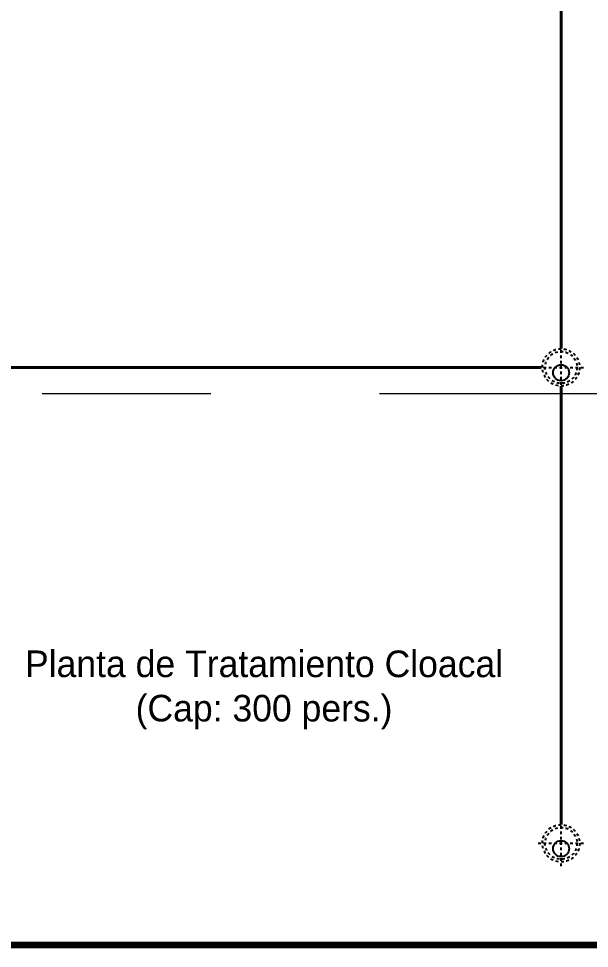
# Model space of a CAD drawing. Header units: millimetres. Extents: x 553474 to 556484, y 6145926 to 6146600.
# Drawn here: x 554122.89 to 554144.36, y 6146148.15 to 6146183.1 of the extents above; entities that cross this region are included whole.
import ezdxf

# ---------------------------------------------------------------- set-up
doc = ezdxf.new("R2010")
doc.units = ezdxf.units.MM
for name, pattern in [('CENTER', [50.8, 31.75, -6.35, 6.35, -6.35]), ('DASHED2', [9.525, 6.35, -3.175]), ('HIDDEN', [0.375, 0.25, -0.125])]:
    doc.linetypes.add(name, pattern=pattern)
for name, color, linetype in [('5', 5, 'Continuous'), ('ARQ_COTAS', 86, 'Continuous'), ('CIVIL_EJES', 1, 'CENTER'), ('I-CLOACAL-PRI', 12, 'Continuous'), ('INST PLUVIAL', 52, 'Continuous')]:
    doc.layers.add(name, color=color, linetype=linetype)
doc.styles.get("Standard").update_dxf_attribs({"font": 'arial.ttf'})

# ---------------------------------------------------------------- blocks, each defined once
blk = doc.blocks.new('C.I. 120')
at = {"layer": 'CIVIL_EJES', "ltscale": 0.2}
for points in [[(0, -858), (0, 858)], [(-858, 0), (858, 0)]]:
    blk.add_lwpolyline(points, dxfattribs=at)
at = {"layer": 'I-CLOACAL-PRI', "linetype": 'HIDDEN', "ltscale": 0.2}
for radius in [700, 600]:
    blk.add_circle((0, 0), radius, dxfattribs=at)
at = {"layer": 'I-CLOACAL-PRI', "ltscale": 0.2}
blk.add_circle((0, -200), 300, dxfattribs=at)

msp = doc.modelspace()

# ---------------------------------------------------------------- linework, layer by layer
at = {"layer": '5', "linetype": 'CENTER', "lineweight": 0, "flags": 128}
msp.add_lwpolyline([(553933.271, 6146169.015), (554530.593, 6146169.015)], dxfattribs=at)
at = {"layer": 'I-CLOACAL-PRI', "const_width": 0.11, "elevation": 9.796, "flags": 128}
for points in [[(554143.296, 6146170.693), (554143.296, 6146191.682)], [(554143.296, 6146152.8), (554143.296, 6146169.293)]]:
    msp.add_lwpolyline(points, dxfattribs=at)
at = {"layer": 'I-CLOACAL-PRI', "linetype": 'DASHED2', "const_width": 0.11, "flags": 128}
msp.add_lwpolyline([(554122.508, 6146169.984), (554142.552, 6146169.984)], dxfattribs=at)
at = {"layer": 'INST PLUVIAL', "color": 41, "const_width": 0.25, "elevation": 9.796, "flags": 128}
msp.add_lwpolyline([(554200.362, 6146148.275), (554119.321, 6146148.275)], dxfattribs=at)

# ---------------------------------------------------------------- block references
at = {"layer": 'ARQ_COTAS', "xscale": 0.001000000047497451, "yscale": 0.001000000163912773, "zscale": 0.001}
for p in [(554143.296, 6146169.993, 9.796), (554143.296, 6146152.1, 9.796)]:
    msp.add_blockref('C.I. 120', p, dxfattribs=at)

# ---------------------------------------------------------------- texts
at = {"insert": (554132.122, 6146157.864), "char_height": 1, "width": 20.82215, "attachment_point": 5, "rotation": 359.993}
msp.add_mtext('{\\fCentury Gothic|b0|i0|c0|p34;Planta de Tratamiento Cloacal (Cap: 300 pers.)}', dxfattribs=at)

doc.saveas('drawing.dxf')
